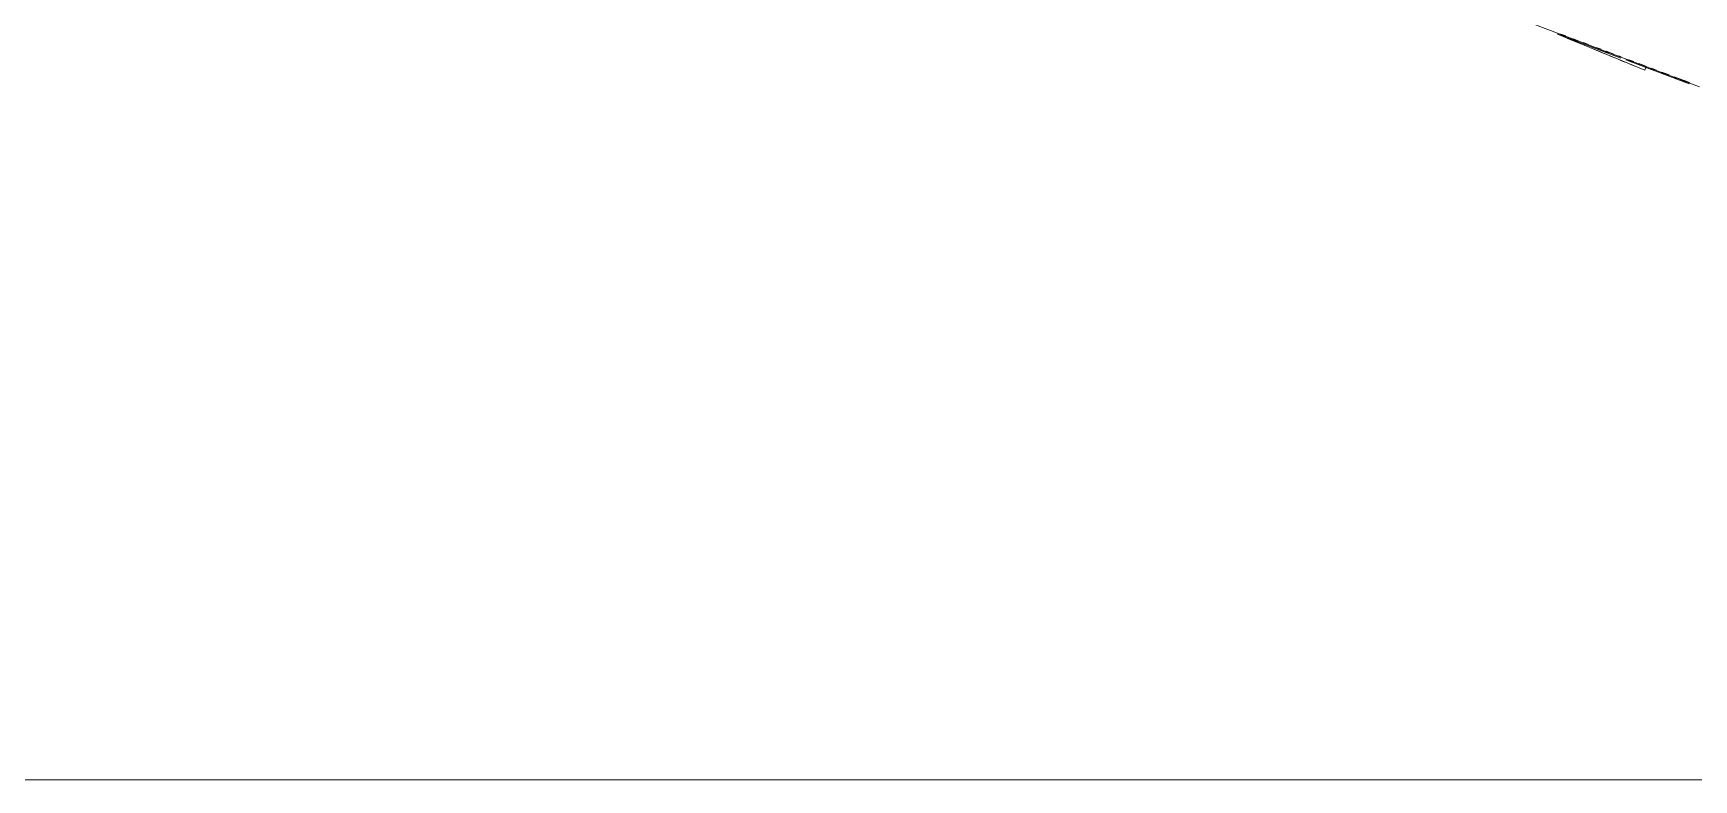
# Paper-space layout '01 Plans' of a CAD drawing. Header units: millimetres. Extents: x 5 to 415, y 7 to 290.
# Drawn here: x 29.07 to 70.19, y 75 to 93.49 of the extents above; entities that cross this region are included whole.
import ezdxf

# ---------------------------------------------------------------- set-up
doc = ezdxf.new("R2010")
doc.units = ezdxf.units.MM
doc.layers.add('DIMENSIONS', color=7, linetype='Continuous')
doc.layers.add('GEOMETRY', color=7, linetype='Continuous')

# ---------------------------------------------------------------- blocks, each defined once
blk = doc.blocks.new('SHEET_01')
at = {"layer": 'DIMENSIONS', "lineweight": 13}
blk.add_line((24.592, 75), (159.408, 75), dxfattribs=at)
at = {"layer": 'GEOMETRY', "lineweight": 13}
for p, q in [((70.332, 92.169), (66.204, 93.723)), ((66.943, 93.417), (66.82, 93.468)), ((66.82, 93.468), (68.976, 92.575)), ((66.822, 93.469), (67.26, 93.304)), ((67.26, 93.304), (66.822, 93.469)), ((66.822, 93.469), (67.26, 93.304)), ((67.26, 93.304), (66.822, 93.469)), ((66.822, 93.469), (67.26, 93.304)), ((67.26, 93.304), (66.822, 93.469)), ((66.822, 93.469), (67.26, 93.304)), ((67.26, 93.304), (66.822, 93.469)), ((66.822, 93.469), (68.386, 92.88)), ((68.386, 92.88), (66.822, 93.469)), ((66.892, 93.464), (67.017, 93.417)), ((67.017, 93.417), (66.892, 93.464)), ((66.892, 93.464), (67.017, 93.417)), ((67.017, 93.417), (66.892, 93.464)), ((67.017, 93.417), (66.892, 93.464)), ((66.892, 93.464), (67.017, 93.417)), ((67.017, 93.417), (66.892, 93.464)), ((66.892, 93.464), (67.017, 93.417)), ((67.017, 93.417), (66.892, 93.464)), ((66.892, 93.464), (67.017, 93.417)), ((67.017, 93.417), (66.892, 93.464)), ((66.892, 93.464), (67.017, 93.417)), ((67.017, 93.417), (66.892, 93.464)), ((66.892, 93.464), (67.017, 93.417)), ((67.017, 93.417), (66.892, 93.464)), ((67.017, 93.417), (66.892, 93.464)), ((67.021, 93.426), (66.896, 93.473)), ((66.896, 93.473), (67.021, 93.426)), ((67.436, 93.212), (67.066, 93.366)), ((67.142, 93.37), (67.267, 93.322)), ((67.267, 93.322), (67.142, 93.37)), ((67.142, 93.37), (67.267, 93.322)), ((67.33, 93.299), (67.142, 93.37)), ((67.267, 93.322), (67.142, 93.37)), ((67.142, 93.37), (67.267, 93.322)), ((67.267, 93.322), (67.142, 93.37)), ((67.142, 93.37), (67.267, 93.322)), ((67.267, 93.322), (67.142, 93.37)), ((67.142, 93.37), (67.267, 93.322)), ((67.267, 93.322), (67.142, 93.37)), ((67.142, 93.37), (67.267, 93.322)), ((67.33, 93.299), (67.142, 93.37)), ((67.142, 93.37), (67.33, 93.299)), ((67.33, 93.299), (67.142, 93.37)), ((67.33, 93.299), (67.142, 93.37)), ((67.271, 93.332), (67.208, 93.355)), ((67.208, 93.355), (67.333, 93.308)), ((67.385, 93.257), (68.073, 92.998)), ((68.073, 92.998), (67.385, 93.257)), ((67.385, 93.257), (68.073, 92.998)), ((68.073, 92.998), (67.385, 93.257)), ((67.385, 93.257), (68.073, 92.998)), ((68.073, 92.998), (67.385, 93.257)), ((67.385, 93.257), (68.073, 92.998)), ((68.073, 92.998), (67.385, 93.257)), ((67.455, 93.252), (67.58, 93.205)), ((67.58, 93.205), (67.455, 93.252)), ((67.455, 93.252), (67.58, 93.205)), ((67.58, 93.205), (67.455, 93.252)), ((67.58, 93.205), (67.455, 93.252)), ((67.455, 93.252), (67.58, 93.205)), ((67.58, 93.205), (67.455, 93.252)), ((67.455, 93.252), (67.58, 93.205)), ((67.58, 93.205), (67.455, 93.252)), ((67.455, 93.252), (67.58, 93.205)), ((67.58, 93.205), (67.455, 93.252)), ((67.455, 93.252), (67.58, 93.205)), ((67.58, 93.205), (67.455, 93.252)), ((67.455, 93.252), (67.58, 93.205)), ((67.58, 93.205), (67.455, 93.252)), ((67.58, 93.205), (67.455, 93.252)), ((67.584, 93.214), (67.459, 93.261)), ((67.459, 93.261), (67.584, 93.214)), ((67.99, 92.983), (67.559, 93.161)), ((67.705, 93.158), (67.893, 93.087)), ((67.893, 93.087), (67.705, 93.158)), ((67.705, 93.158), (67.893, 93.087)), ((67.893, 93.087), (67.705, 93.158)), ((67.893, 93.087), (67.705, 93.158)), ((67.705, 93.158), (67.893, 93.087)), ((67.893, 93.087), (67.705, 93.158)), ((67.705, 93.158), (67.893, 93.087)), ((67.893, 93.087), (67.705, 93.158)), ((67.705, 93.158), (67.893, 93.087)), ((67.893, 93.087), (67.705, 93.158)), ((67.705, 93.158), (67.893, 93.087)), ((67.893, 93.087), (67.705, 93.158)), ((67.705, 93.158), (67.893, 93.087)), ((67.893, 93.087), (67.705, 93.158)), ((67.893, 93.087), (67.705, 93.158)), ((67.896, 93.096), (67.771, 93.143)), ((67.771, 93.143), (67.896, 93.096)), ((68.018, 93.04), (68.08, 93.016)), ((68.08, 93.016), (68.018, 93.04)), ((68.018, 93.04), (68.08, 93.016)), ((68.393, 92.899), (68.018, 93.04)), ((68.08, 93.016), (68.018, 93.04)), ((68.018, 93.04), (68.08, 93.016)), ((68.08, 93.016), (68.018, 93.04)), ((68.018, 93.04), (68.08, 93.016)), ((68.08, 93.016), (68.018, 93.04)), ((68.018, 93.04), (68.08, 93.016)), ((68.08, 93.016), (68.018, 93.04)), ((68.018, 93.04), (68.08, 93.016)), ((68.393, 92.899), (68.018, 93.04)), ((68.018, 93.04), (68.393, 92.899)), ((68.393, 92.899), (68.018, 93.04)), ((68.393, 92.899), (68.018, 93.04)), ((68.084, 93.026), (68.021, 93.049)), ((68.021, 93.049), (68.209, 92.979)), ((68.198, 92.951), (68.386, 92.88)), ((68.386, 92.88), (68.198, 92.951)), ((68.198, 92.951), (68.386, 92.88)), ((68.386, 92.88), (68.198, 92.951)), ((68.198, 92.951), (68.386, 92.88)), ((68.386, 92.88), (68.198, 92.951)), ((68.198, 92.951), (68.386, 92.88)), ((68.386, 92.88), (68.198, 92.951)), ((68.268, 92.946), (68.393, 92.899)), ((68.393, 92.899), (68.268, 92.946)), ((68.268, 92.946), (68.393, 92.899)), ((68.393, 92.899), (68.268, 92.946)), ((68.268, 92.946), (68.393, 92.899)), ((68.393, 92.899), (68.268, 92.946)), ((68.268, 92.946), (68.393, 92.899)), ((68.393, 92.899), (68.268, 92.946)), ((68.268, 92.946), (68.393, 92.899)), ((68.393, 92.899), (68.268, 92.946)), ((68.268, 92.946), (68.393, 92.899)), ((68.175, 92.906), (68.113, 92.932)), ((68.397, 92.908), (68.334, 92.932)), ((68.334, 92.932), (68.397, 92.908)), ((68.483, 92.779), (68.36, 92.83)), ((68.511, 92.833), (68.636, 92.786)), ((68.636, 92.786), (68.511, 92.833)), ((68.511, 92.833), (68.636, 92.786)), ((68.636, 92.786), (68.511, 92.833)), ((68.511, 92.833), (68.636, 92.786)), ((68.636, 92.786), (68.511, 92.833)), ((68.511, 92.833), (68.636, 92.786)), ((68.636, 92.786), (68.511, 92.833)), ((68.511, 92.833), (70.076, 92.244)), ((70.076, 92.244), (68.511, 92.833)), ((68.581, 92.828), (68.643, 92.805)), ((68.643, 92.805), (68.581, 92.828)), ((68.581, 92.828), (68.643, 92.805)), ((68.706, 92.781), (68.581, 92.828)), ((68.643, 92.805), (68.581, 92.828)), ((68.581, 92.828), (68.643, 92.805)), ((68.643, 92.805), (68.581, 92.828)), ((68.581, 92.828), (68.643, 92.805)), ((68.643, 92.805), (68.581, 92.828)), ((68.581, 92.828), (68.643, 92.805)), ((68.643, 92.805), (68.581, 92.828)), ((68.581, 92.828), (68.643, 92.805)), ((68.706, 92.781), (68.581, 92.828)), ((68.581, 92.828), (68.706, 92.781)), ((68.706, 92.781), (68.581, 92.828)), ((68.706, 92.781), (68.581, 92.828)), ((68.584, 92.837), (68.709, 92.79)), ((68.729, 92.677), (68.606, 92.728)), ((68.762, 92.739), (68.949, 92.668)), ((68.949, 92.668), (68.762, 92.739)), ((68.762, 92.739), (68.949, 92.668)), ((68.949, 92.668), (68.762, 92.739)), ((68.762, 92.739), (68.949, 92.668)), ((68.949, 92.668), (68.762, 92.739)), ((68.762, 92.739), (68.949, 92.668)), ((68.949, 92.668), (68.762, 92.739)), ((68.831, 92.734), (68.956, 92.687)), ((68.956, 92.687), (68.831, 92.734)), ((68.831, 92.734), (68.956, 92.687)), ((69.019, 92.663), (68.831, 92.734)), ((68.956, 92.687), (68.831, 92.734)), ((68.831, 92.734), (68.956, 92.687)), ((68.956, 92.687), (68.831, 92.734)), ((68.831, 92.734), (68.956, 92.687)), ((68.956, 92.687), (68.831, 92.734)), ((68.831, 92.734), (68.956, 92.687)), ((68.956, 92.687), (68.831, 92.734)), ((68.831, 92.734), (68.956, 92.687)), ((69.019, 92.663), (68.831, 92.734)), ((68.831, 92.734), (69.019, 92.663)), ((69.019, 92.663), (68.831, 92.734)), ((69.019, 92.663), (68.831, 92.734)), ((68.96, 92.696), (68.834, 92.743)), ((68.834, 92.743), (69.022, 92.673)), ((68.976, 92.575), (68.852, 92.626)), ((69.001, 92.636), (68.976, 92.575)), ((68.976, 92.575), (69.001, 92.636)), ((68.976, 92.575), (68.976, 92.575)), ((69.074, 92.621), (69.45, 92.48)), ((69.45, 92.48), (69.074, 92.621)), ((69.074, 92.621), (69.45, 92.48)), ((69.45, 92.48), (69.074, 92.621)), ((69.074, 92.621), (69.45, 92.48)), ((69.45, 92.48), (69.074, 92.621)), ((69.074, 92.621), (69.45, 92.48)), ((69.45, 92.48), (69.074, 92.621)), ((69.144, 92.616), (69.269, 92.569)), ((69.269, 92.569), (69.144, 92.616)), ((69.144, 92.616), (69.269, 92.569)), ((69.269, 92.569), (69.144, 92.616)), ((69.269, 92.569), (69.144, 92.616)), ((69.144, 92.616), (69.269, 92.569)), ((69.269, 92.569), (69.144, 92.616)), ((69.144, 92.616), (69.269, 92.569)), ((69.269, 92.569), (69.144, 92.616)), ((69.144, 92.616), (69.269, 92.569)), ((69.269, 92.569), (69.144, 92.616)), ((69.144, 92.616), (69.269, 92.569)), ((69.269, 92.569), (69.144, 92.616)), ((69.144, 92.616), (69.269, 92.569)), ((69.269, 92.569), (69.144, 92.616)), ((69.269, 92.569), (69.144, 92.616)), ((69.272, 92.579), (69.147, 92.626)), ((69.147, 92.626), (69.272, 92.579)), ((69.46, 92.508), (69.397, 92.531)), ((69.397, 92.531), (69.585, 92.461)), ((69.394, 92.522), (69.457, 92.498)), ((69.457, 92.498), (69.394, 92.522)), ((69.394, 92.522), (69.457, 92.498)), ((70.082, 92.263), (69.394, 92.522)), ((69.457, 92.498), (69.394, 92.522)), ((69.394, 92.522), (69.457, 92.498)), ((69.457, 92.498), (69.394, 92.522)), ((69.394, 92.522), (69.457, 92.498)), ((69.457, 92.498), (69.394, 92.522)), ((69.394, 92.522), (69.457, 92.498)), ((69.457, 92.498), (69.394, 92.522)), ((69.394, 92.522), (69.457, 92.498)), ((70.082, 92.263), (69.394, 92.522)), ((69.394, 92.522), (70.082, 92.263)), ((70.082, 92.263), (69.394, 92.522)), ((70.082, 92.263), (69.394, 92.522)), ((69.638, 92.409), (69.763, 92.362)), ((69.763, 92.362), (69.638, 92.409)), ((69.638, 92.409), (69.763, 92.362)), ((69.763, 92.362), (69.638, 92.409)), ((69.638, 92.409), (69.763, 92.362)), ((69.763, 92.362), (69.638, 92.409)), ((69.638, 92.409), (69.763, 92.362)), ((69.763, 92.362), (69.638, 92.409)), ((69.644, 92.428), (69.769, 92.381)), ((69.769, 92.381), (69.644, 92.428)), ((69.644, 92.428), (69.769, 92.381)), ((69.769, 92.381), (69.644, 92.428)), ((69.644, 92.428), (69.769, 92.381)), ((69.769, 92.381), (69.644, 92.428)), ((69.644, 92.428), (69.769, 92.381)), ((69.769, 92.381), (69.644, 92.428)), ((69.644, 92.428), (69.769, 92.381)), ((69.769, 92.381), (69.644, 92.428)), ((69.644, 92.428), (69.769, 92.381)), ((69.773, 92.39), (69.71, 92.414)), ((69.71, 92.414), (70.085, 92.273)), ((69.888, 92.315), (70.076, 92.244)), ((70.076, 92.244), (69.888, 92.315)), ((69.888, 92.315), (70.076, 92.244)), ((70.076, 92.244), (69.888, 92.315)), ((69.888, 92.315), (70.076, 92.244)), ((70.076, 92.244), (69.888, 92.315)), ((69.888, 92.315), (70.076, 92.244)), ((70.076, 92.244), (69.888, 92.315)), ((69.957, 92.31), (70.082, 92.263)), ((70.082, 92.263), (69.957, 92.31)), ((69.957, 92.31), (70.082, 92.263)), ((70.082, 92.263), (69.957, 92.31)), ((69.957, 92.31), (70.082, 92.263)), ((70.082, 92.263), (69.957, 92.31)), ((69.957, 92.31), (70.082, 92.263)), ((70.082, 92.263), (69.957, 92.31)), ((69.957, 92.31), (70.082, 92.263)), ((70.082, 92.263), (69.957, 92.31)), ((69.957, 92.31), (70.082, 92.263)), ((70.085, 92.273), (69.96, 92.32))]:
    blk.add_line(p, q, dxfattribs=at)

psp = doc.layouts.new('01 Plans')

# ---------------------------------------------------------------- block references
psp.add_blockref('SHEET_01', (0, 0))

doc.saveas('drawing.dxf')
